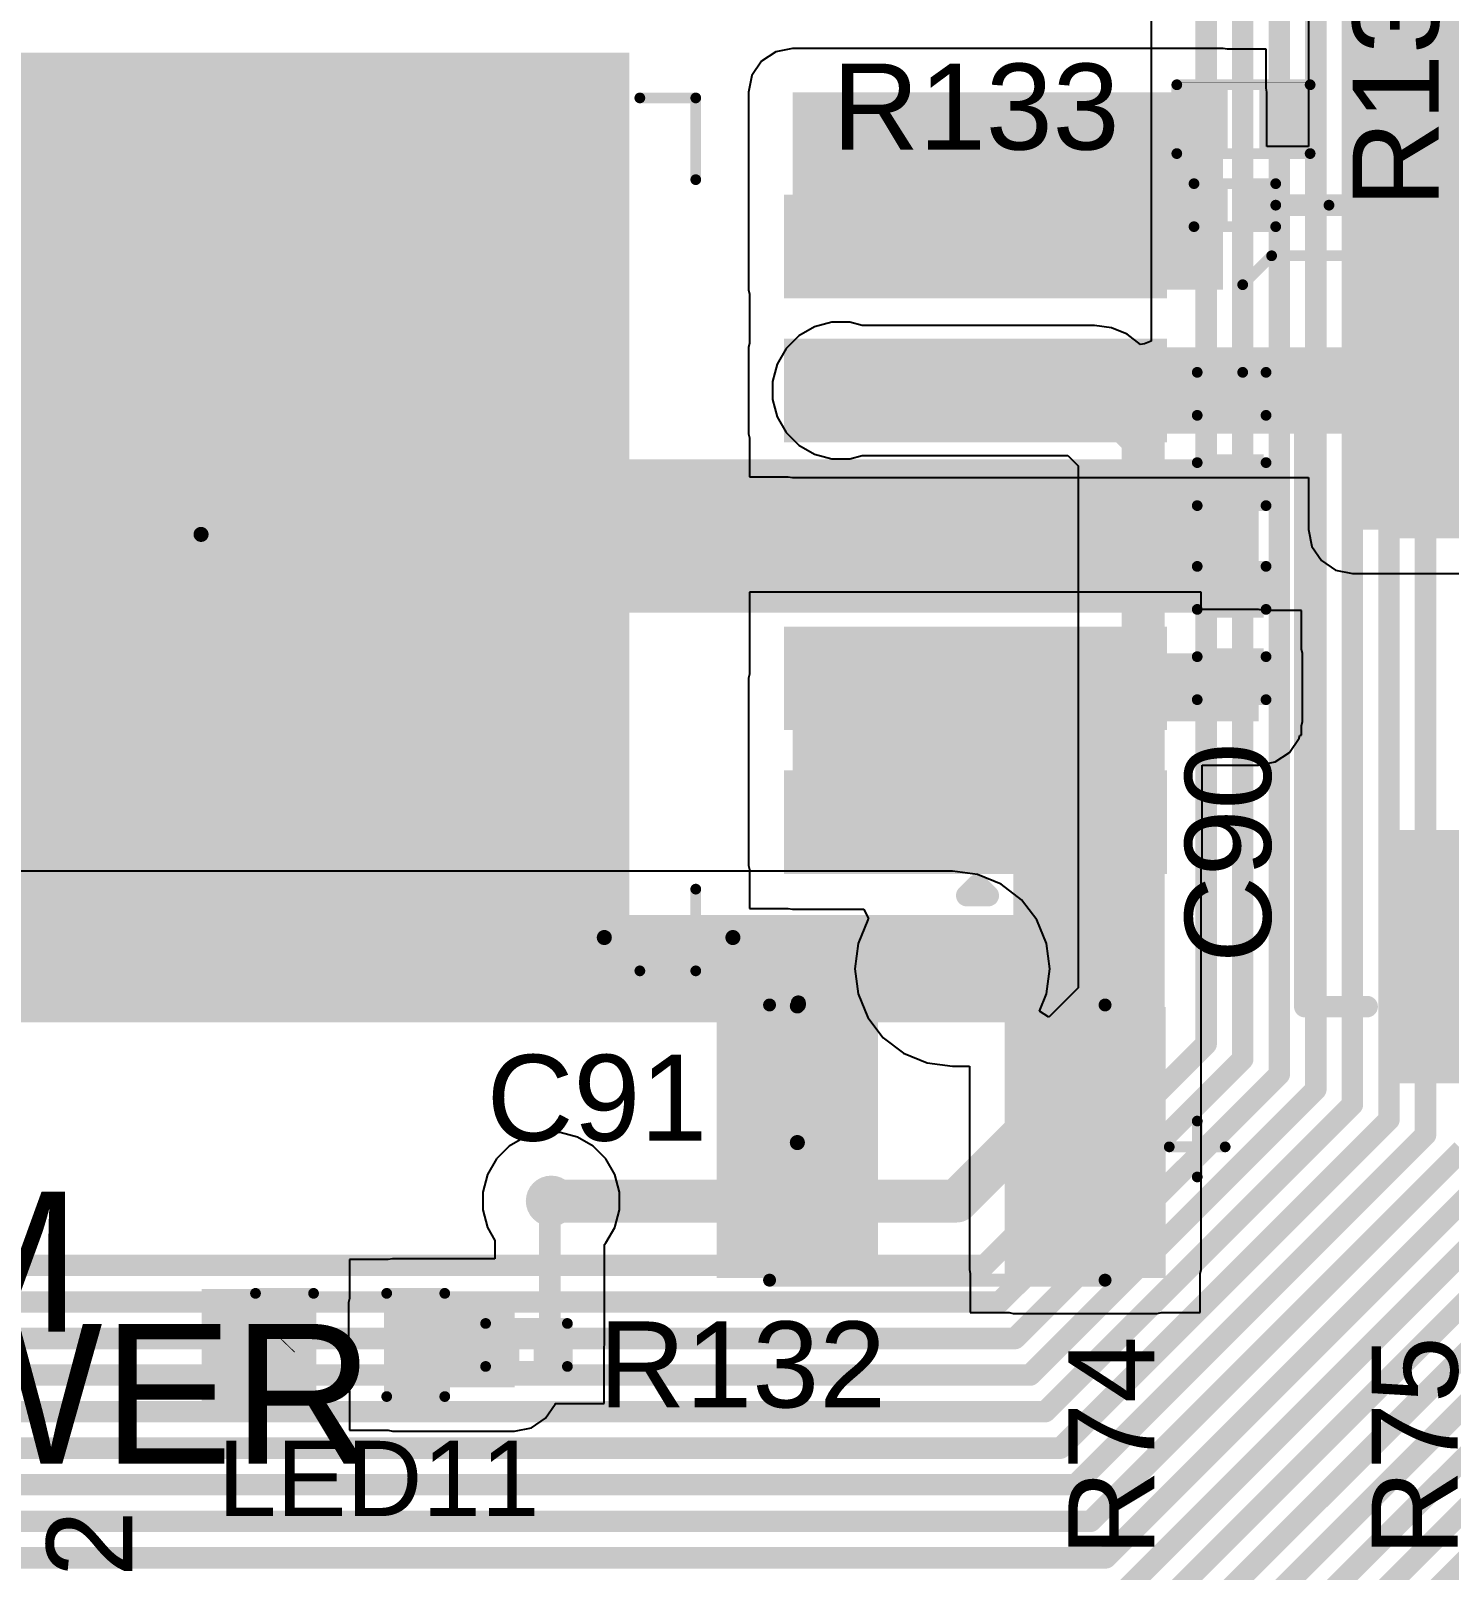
# Model space of a CAD drawing. Header units: millimetres. Extents: x 0 to 214, y 0 to 214.
# Drawn here: x 3.416 to 4.076, y 0.335 to 1.051 of the extents above; entities that cross this region are included whole.
import ezdxf

# ---------------------------------------------------------------- set-up
doc = ezdxf.new("R2010")
doc.units = ezdxf.units.MM
doc.header["$MEASUREMENT"] = 0
for name, color, linetype in [('BottomLayer', 5, 'Continuous'), ('BottomSolder', 6, 'Continuous'), ('TopLayer', 1, 'Continuous'), ('TopOverlay', 2, 'Continuous'), ('TopPaste', 8, 'Continuous'), ('TopSolder', 216, 'Continuous'), ('ViaHoleLayer', 16, 'Continuous')]:
    doc.layers.add(name, color=color, linetype=linetype)
doc.styles.add('Arial', font='', dxfattribs={"height": 0.2})
doc.styles.get('Arial').set_extended_font_data('Arial')

# ---------------------------------------------------------------- blocks, each defined once
blk = doc.blocks.new('TO_263_5__D2PAK__127')
at = {"layer": 'TopLayer'}
for points in [[(-0.22008, 0.3751), (0.22008, 0.3751), (0.22008, -0.01506), (-0.22008, -0.01506)], [(-0.15394, -0.09498), (-0.11378, -0.09498), (-0.11378, -0.26506), (-0.15394, -0.26506)], [(-0.08701, -0.09498), (-0.04685, -0.09498), (-0.04685, -0.26506), (-0.08701, -0.26506)], [(-0.02008, -0.09498), (0.02008, -0.09498), (0.02008, -0.26506), (-0.02008, -0.26506)], [(0.04685, -0.09498), (0.08701, -0.09498), (0.08701, -0.26506), (0.04685, -0.26506)], [(0.11378, -0.09498), (0.15394, -0.09498), (0.15394, -0.26506), (0.11378, -0.26506)]]:
    blk.add_hatch(color=1, dxfattribs=at).paths.add_polyline_path(points)
at = {"layer": 'TopPaste'}
for points in [[(-0.22008, 0.3751), (0.22008, 0.3751), (0.22008, -0.01506), (-0.22008, -0.01506)], [(-0.15394, -0.09498), (-0.11378, -0.09498), (-0.11378, -0.26506), (-0.15394, -0.26506)], [(-0.08701, -0.09498), (-0.04685, -0.09498), (-0.04685, -0.26506), (-0.08701, -0.26506)], [(-0.02008, -0.09498), (0.02008, -0.09498), (0.02008, -0.26506), (-0.02008, -0.26506)], [(0.04685, -0.09498), (0.08701, -0.09498), (0.08701, -0.26506), (0.04685, -0.26506)], [(0.11378, -0.09498), (0.15394, -0.09498), (0.15394, -0.26506), (0.11378, -0.26506)]]:
    blk.add_hatch(color=8, dxfattribs=at).paths.add_polyline_path(points)
at = {"layer": 'TopSolder'}
for points in [[(-0.22408, 0.3791), (0.22408, 0.3791), (0.22408, -0.01906), (-0.22408, -0.01906)], [(-0.15794, -0.09098), (-0.10978, -0.09098), (-0.10978, -0.26906), (-0.15794, -0.26906)], [(-0.09101, -0.09098), (-0.04285, -0.09098), (-0.04285, -0.26906), (-0.09101, -0.26906)], [(-0.02408, -0.09098), (0.02408, -0.09098), (0.02408, -0.26906), (-0.02408, -0.26906)], [(0.04285, -0.09098), (0.09101, -0.09098), (0.09101, -0.26906), (0.04285, -0.26906)], [(0.10978, -0.09098), (0.15794, -0.09098), (0.15794, -0.26906), (0.10978, -0.26906)]]:
    blk.add_hatch(color=216, dxfattribs=at).paths.add_polyline_path(points)
at = {"layer": 'TopOverlay'}
for points, const_width in [([(-0.203, -0.024), (-0.203, -0.05)], 0.005), ([(0.203, -0.024), (0.203, -0.05)], 0.005), ([(-0.203, -0.05), (-0.165, -0.05)], 0.005), ([(0.165, -0.05), (0.203, -0.05)], 0.005), ([(-0.168, -0.176), (-0.163, -0.181)], 0.01), ([(-0.168, -0.176), (-0.168, -0.186)], 0.01), ([(-0.163, -0.181), (-0.168, -0.186)], 0.01)]:
    blk.add_lwpolyline(points, dxfattribs=dict(at, const_width=const_width))
for points, const_width in [([(-0.20425, -0.024, 1), (-0.20175, -0.024, 1)], 0.0025), ([(0.20175, -0.024, 1), (0.20425, -0.024, 1)], 0.0025), ([(-0.20425, -0.05, 1), (-0.20175, -0.05, 1)], 0.0025), ([(-0.20425, -0.05, 1), (-0.20175, -0.05, 1)], 0.0025), ([(-0.16625, -0.05, 1), (-0.16375, -0.05, 1)], 0.0025), ([(0.16375, -0.05, 1), (0.16625, -0.05, 1)], 0.0025), ([(0.20175, -0.05, 1), (0.20425, -0.05, 1)], 0.0025), ([(0.20175, -0.05, 1), (0.20425, -0.05, 1)], 0.0025), ([(-0.1705, -0.176, 1), (-0.1655, -0.176, 1)], 0.005), ([(-0.1705, -0.176, 1), (-0.1655, -0.176, 1)], 0.005), ([(-0.1655, -0.181, 1), (-0.1605, -0.181, 1)], 0.005), ([(-0.1655, -0.181, 1), (-0.1605, -0.181, 1)], 0.005), ([(-0.1705, -0.186, 1), (-0.1655, -0.186, 1)], 0.005), ([(-0.1705, -0.186, 1), (-0.1655, -0.186, 1)], 0.005)]:
    blk.add_lwpolyline(points, format="xyb", close=True, dxfattribs=dict(at, const_width=const_width))
blk = doc.blocks.new('R___0402_142')
at = {"layer": 'TopLayer'}
for points in [[(-0.0275, -0.0125), (-0.0275, 0.0125), (-0.0095, 0.0125), (-0.0095, -0.0125)], [(0.0095, -0.0125), (0.0095, 0.0125), (0.0275, 0.0125), (0.0275, -0.0125)]]:
    blk.add_hatch(color=1, dxfattribs=at).paths.add_polyline_path(points)
at = {"layer": 'TopPaste'}
for points in [[(-0.0275, -0.0125), (-0.0275, 0.0125), (-0.0095, 0.0125), (-0.0095, -0.0125)], [(0.0095, -0.0125), (0.0095, 0.0125), (0.0275, 0.0125), (0.0275, -0.0125)]]:
    blk.add_hatch(color=8, dxfattribs=at).paths.add_polyline_path(points)
at = {"layer": 'TopSolder'}
for points in [[(-0.02967, -0.01467), (-0.02967, 0.01467), (-0.00733, 0.01467), (-0.00733, -0.01467)], [(0.00733, -0.01467), (0.00733, 0.01467), (0.02967, 0.01467), (0.02967, -0.01467)]]:
    blk.add_hatch(color=216, dxfattribs=at).paths.add_polyline_path(points)
at = {"layer": 'TopOverlay'}
for points, const_width in [([(-0.031, 0.016), (-0.031, -0.016)], 0.005), ([(0.031, 0.016), (-0.031, 0.016)], 0.005), ([(0.031, 0.016), (0.031, -0.016)], 0.005), ([(0.031, -0.016), (-0.031, -0.016)], 0.005), ([(0.032, -0.017), (-0.032, -0.017)], 0.000127)]:
    blk.add_lwpolyline(points, dxfattribs=dict(at, const_width=const_width))
for points, const_width in [([(-0.03225, 0.016, 1), (-0.02975, 0.016, 1)], 0.0025), ([(-0.03225, 0.016, 1), (-0.02975, 0.016, 1)], 0.0025), ([(0.02975, 0.016, 1), (0.03225, 0.016, 1)], 0.0025), ([(0.02975, 0.016, 1), (0.03225, 0.016, 1)], 0.0025), ([(-0.03225, -0.016, 1), (-0.02975, -0.016, 1)], 0.0025), ([(-0.03225, -0.016, 1), (-0.02975, -0.016, 1)], 0.0025), ([(0.02975, -0.016, 1), (0.03225, -0.016, 1)], 0.0025), ([(0.02975, -0.016, 1), (0.03225, -0.016, 1)], 0.0025), ([(-0.03203, -0.017, 1), (-0.03197, -0.017, 1)], 0.0000635), ([(0.03197, -0.017, 1), (0.03203, -0.017, 1)], 0.0000635)]:
    blk.add_lwpolyline(points, format="xyb", close=True, dxfattribs=dict(at, const_width=const_width))
blk = doc.blocks.new('R___0201_143')
at = {"layer": 'TopLayer'}
for points in [[(-0.01614, 0.00728), (-0.00551, 0.00728), (-0.00551, -0.00728), (-0.01614, -0.00728)], [(0.00551, 0.00728), (0.01614, 0.00728), (0.01614, -0.00728), (0.00551, -0.00728)]]:
    blk.add_hatch(color=1, dxfattribs=at).paths.add_polyline_path(points)
at = {"layer": 'TopPaste'}
for points in [[(-0.01614, 0.00728), (-0.00551, 0.00728), (-0.00551, -0.00728), (-0.01614, -0.00728)], [(0.00551, 0.00728), (0.01614, 0.00728), (0.01614, -0.00728), (0.00551, -0.00728)]]:
    blk.add_hatch(color=8, dxfattribs=at).paths.add_polyline_path(points)
at = {"layer": 'TopSolder'}
for points in [[(-0.01831, 0.00945), (-0.00335, 0.00945), (-0.00335, -0.00945), (-0.01831, -0.00945)], [(0.00335, 0.00945), (0.01831, 0.00945), (0.01831, -0.00945), (0.00335, -0.00945)]]:
    blk.add_hatch(color=216, dxfattribs=at).paths.add_polyline_path(points)
at = {"layer": 'TopOverlay', "const_width": 0.005}
for points in [[(-0.019, 0.01), (0.019, 0.01)], [(-0.019, -0.01), (-0.019, 0.01)], [(0.019, -0.01), (0.019, 0.01)], [(-0.019, -0.01), (0.019, -0.01)]]:
    blk.add_lwpolyline(points, dxfattribs=at)
at = {"layer": 'TopOverlay', "const_width": 0.0025}
for points in [[(-0.02025, 0.01, 1), (-0.01775, 0.01, 1)], [(-0.02025, 0.01, 1), (-0.01775, 0.01, 1)], [(0.01775, 0.01, 1), (0.02025, 0.01, 1)], [(0.01775, 0.01, 1), (0.02025, 0.01, 1)], [(-0.02025, -0.01, 1), (-0.01775, -0.01, 1)], [(-0.02025, -0.01, 1), (-0.01775, -0.01, 1)], [(0.01775, -0.01, 1), (0.02025, -0.01, 1)], [(0.01775, -0.01, 1), (0.02025, -0.01, 1)]]:
    blk.add_lwpolyline(points, format="xyb", close=True, dxfattribs=at)
blk = doc.blocks.new('R___0201_145')
at = {"layer": 'TopLayer'}
for points in [[(-0.01614, 0.00728), (-0.00551, 0.00728), (-0.00551, -0.00728), (-0.01614, -0.00728)], [(0.00551, 0.00728), (0.01614, 0.00728), (0.01614, -0.00728), (0.00551, -0.00728)]]:
    blk.add_hatch(color=1, dxfattribs=at).paths.add_polyline_path(points)
at = {"layer": 'TopPaste'}
for points in [[(-0.01614, 0.00728), (-0.00551, 0.00728), (-0.00551, -0.00728), (-0.01614, -0.00728)], [(0.00551, 0.00728), (0.01614, 0.00728), (0.01614, -0.00728), (0.00551, -0.00728)]]:
    blk.add_hatch(color=8, dxfattribs=at).paths.add_polyline_path(points)
at = {"layer": 'TopSolder'}
for points in [[(-0.01831, 0.00945), (-0.00335, 0.00945), (-0.00335, -0.00945), (-0.01831, -0.00945)], [(0.00335, 0.00945), (0.01831, 0.00945), (0.01831, -0.00945), (0.00335, -0.00945)]]:
    blk.add_hatch(color=216, dxfattribs=at).paths.add_polyline_path(points)
at = {"layer": 'TopOverlay', "const_width": 0.005}
for points in [[(-0.019, 0.01), (0.019, 0.01)], [(-0.019, -0.01), (-0.019, 0.01)], [(0.019, -0.01), (0.019, 0.01)], [(-0.019, -0.01), (0.019, -0.01)]]:
    blk.add_lwpolyline(points, dxfattribs=at)
at = {"layer": 'TopOverlay', "const_width": 0.0025}
for points in [[(-0.02025, 0.01, 1), (-0.01775, 0.01, 1)], [(-0.02025, 0.01, 1), (-0.01775, 0.01, 1)], [(0.01775, 0.01, 1), (0.02025, 0.01, 1)], [(0.01775, 0.01, 1), (0.02025, 0.01, 1)], [(-0.02025, -0.01, 1), (-0.01775, -0.01, 1)], [(-0.02025, -0.01, 1), (-0.01775, -0.01, 1)], [(0.01775, -0.01, 1), (0.02025, -0.01, 1)], [(0.01775, -0.01, 1), (0.02025, -0.01, 1)]]:
    blk.add_lwpolyline(points, format="xyb", close=True, dxfattribs=at)
blk = doc.blocks.new('LED_0603_157')
at = {"layer": 'TopLayer'}
for points in [[(-0.03937, 0.01969), (-0.01969, 0.01969), (-0.01969, -0.01969), (-0.03937, -0.01969)], [(0.01969, 0.01969), (0.03937, 0.01969), (0.03937, -0.01969), (0.01969, -0.01969)]]:
    blk.add_hatch(color=1, dxfattribs=at).paths.add_polyline_path(points)
at = {"layer": 'TopOverlay'}
blk.add_hatch(color=2, dxfattribs=at).paths.add_polyline_path([(0.044, -0.026), (0.069, -0.026), (0.069, 0.026), (0.044, 0.026)])
at = {"layer": 'TopPaste'}
for points in [[(-0.03937, 0.01969), (-0.01969, 0.01969), (-0.01969, -0.01969), (-0.03937, -0.01969)], [(0.01969, 0.01969), (0.03937, 0.01969), (0.03937, -0.01969), (0.01969, -0.01969)]]:
    blk.add_hatch(color=8, dxfattribs=at).paths.add_polyline_path(points)
at = {"layer": 'TopSolder'}
for points in [[(-0.04337, 0.02369), (-0.01569, 0.02369), (-0.01569, -0.02369), (-0.04337, -0.02369)], [(0.01569, 0.02369), (0.04337, 0.02369), (0.04337, -0.02369), (0.01569, -0.02369)]]:
    blk.add_hatch(color=216, dxfattribs=at).paths.add_polyline_path(points)
at = {"layer": 'TopOverlay', "const_width": 0.005}
for points in [[(-0.044, 0.024), (-0.044, -0.024)], [(-0.017, 0.024), (-0.044, 0.024)], [(0.044, 0.024), (0.017, 0.024)], [(0.044, 0.024), (0.044, -0.024)], [(-0.017, -0.024), (-0.044, -0.024)], [(0.044, -0.024), (0.017, -0.024)]]:
    blk.add_lwpolyline(points, dxfattribs=at)
at = {"layer": 'TopOverlay', "const_width": 0.0025}
for points in [[(-0.04525, 0.024, 1), (-0.04275, 0.024, 1)], [(-0.04525, 0.024, 1), (-0.04275, 0.024, 1)], [(-0.01825, 0.024, 1), (-0.01575, 0.024, 1)], [(0.01575, 0.024, 1), (0.01825, 0.024, 1)], [(0.04275, 0.024, 1), (0.04525, 0.024, 1)], [(0.04275, 0.024, 1), (0.04525, 0.024, 1)], [(-0.04525, -0.024, 1), (-0.04275, -0.024, 1)], [(-0.04525, -0.024, 1), (-0.04275, -0.024, 1)], [(-0.01825, -0.024, 1), (-0.01575, -0.024, 1)], [(0.01575, -0.024, 1), (0.01825, -0.024, 1)], [(0.04275, -0.024, 1), (0.04525, -0.024, 1)], [(0.04275, -0.024, 1), (0.04525, -0.024, 1)]]:
    blk.add_lwpolyline(points, format="xyb", close=True, dxfattribs=at)
blk = doc.blocks.new('C____B_182')
at = {"layer": 'TopLayer'}
for points in [[(-0.10039, -0.05906), (-0.10039, 0.05906), (-0.03346, 0.05906), (-0.03346, -0.05906)], [(0.03346, -0.05906), (0.03346, 0.05906), (0.10039, 0.05906), (0.10039, -0.05906)]]:
    blk.add_hatch(color=1, dxfattribs=at).paths.add_polyline_path(points)
at = {"layer": 'TopPaste'}
for points in [[(-0.10039, -0.05906), (-0.10039, 0.05906), (-0.03346, 0.05906), (-0.03346, -0.05906)], [(0.03346, -0.05906), (0.03346, 0.05906), (0.10039, 0.05906), (0.10039, -0.05906)]]:
    blk.add_hatch(color=8, dxfattribs=at).paths.add_polyline_path(points)
at = {"layer": 'TopSolder'}
for points in [[(-0.10439, -0.06306), (-0.10439, 0.06306), (-0.02946, 0.06306), (-0.02946, -0.06306)], [(0.02946, -0.06306), (0.02946, 0.06306), (0.10439, 0.06306), (0.10439, -0.06306)]]:
    blk.add_hatch(color=216, dxfattribs=at).paths.add_polyline_path(points)
at = {"layer": 'TopOverlay'}
for points, const_width in [([(0.07985, 0.064), (-0.07615, 0.064)], 0.006), ([(-0.119, 0.016), (-0.119, -0.01)], 0.005), ([(-0.106, 0.002), (-0.132, 0.002)], 0.005), ([(0.07985, -0.064), (-0.07615, -0.064)], 0.006)]:
    blk.add_lwpolyline(points, dxfattribs=dict(at, const_width=const_width))
for points, const_width in [([(-0.07765, 0.064, 1), (-0.07465, 0.064, 1)], 0.003), ([(0.07835, 0.064, 1), (0.08135, 0.064, 1)], 0.003), ([(-0.12025, 0.016, 1), (-0.11775, 0.016, 1)], 0.0025), ([(-0.13325, 0.002, 1), (-0.13075, 0.002, 1)], 0.0025), ([(-0.10725, 0.002, 1), (-0.10475, 0.002, 1)], 0.0025), ([(-0.12025, -0.01, 1), (-0.11775, -0.01, 1)], 0.0025), ([(-0.07765, -0.064, 1), (-0.07465, -0.064, 1)], 0.003), ([(0.07835, -0.064, 1), (0.08135, -0.064, 1)], 0.003)]:
    blk.add_lwpolyline(points, format="xyb", close=True, dxfattribs=dict(at, const_width=const_width))
blk = doc.blocks.new('C___0402_183')
at = {"layer": 'TopLayer'}
for points in [[(-0.0275, -0.0125), (-0.0275, 0.0125), (-0.0095, 0.0125), (-0.0095, -0.0125)], [(0.0095, -0.0125), (0.0095, 0.0125), (0.0275, 0.0125), (0.0275, -0.0125)]]:
    blk.add_hatch(color=1, dxfattribs=at).paths.add_polyline_path(points)
at = {"layer": 'TopPaste'}
for points in [[(-0.0275, -0.0125), (-0.0275, 0.0125), (-0.0095, 0.0125), (-0.0095, -0.0125)], [(0.0095, -0.0125), (0.0095, 0.0125), (0.0275, 0.0125), (0.0275, -0.0125)]]:
    blk.add_hatch(color=8, dxfattribs=at).paths.add_polyline_path(points)
at = {"layer": 'TopSolder'}
for points in [[(-0.02986, -0.01486), (-0.02986, 0.01486), (-0.00714, 0.01486), (-0.00714, -0.01486)], [(0.00714, -0.01486), (0.00714, 0.01486), (0.02986, 0.01486), (0.02986, -0.01486)]]:
    blk.add_hatch(color=216, dxfattribs=at).paths.add_polyline_path(points)
at = {"layer": 'TopOverlay', "const_width": 0.005}
for points in [[(-0.031, -0.016), (-0.031, 0.016)], [(-0.011, 0.016), (-0.031, 0.016)], [(0.031, 0.016), (0.011, 0.016)], [(0.031, -0.016), (0.031, 0.016)], [(-0.011, -0.016), (-0.031, -0.016)], [(0.031, -0.016), (0.011, -0.016)]]:
    blk.add_lwpolyline(points, dxfattribs=at)
at = {"layer": 'TopOverlay', "const_width": 0.0025}
for points in [[(-0.03225, 0.016, 1), (-0.02975, 0.016, 1)], [(-0.03225, 0.016, 1), (-0.02975, 0.016, 1)], [(-0.01225, 0.016, 1), (-0.00975, 0.016, 1)], [(0.00975, 0.016, 1), (0.01225, 0.016, 1)], [(0.02975, 0.016, 1), (0.03225, 0.016, 1)], [(0.02975, 0.016, 1), (0.03225, 0.016, 1)], [(-0.03225, -0.016, 1), (-0.02975, -0.016, 1)], [(-0.03225, -0.016, 1), (-0.02975, -0.016, 1)], [(-0.01225, -0.016, 1), (-0.00975, -0.016, 1)], [(0.00975, -0.016, 1), (0.01225, -0.016, 1)], [(0.02975, -0.016, 1), (0.03225, -0.016, 1)], [(0.02975, -0.016, 1), (0.03225, -0.016, 1)]]:
    blk.add_lwpolyline(points, format="xyb", close=True, dxfattribs=at)
blk = doc.blocks.new('C____E_184')
at = {"layer": 'TopLayer'}
for points in [[(-0.05492, 0.05059), (0.05492, 0.05059), (0.05492, -0.05059), (-0.05492, -0.05059)], [(0.19862, 0.05059), (0.30846, 0.05059), (0.30846, -0.05059), (0.19862, -0.05059)]]:
    blk.add_hatch(color=1, dxfattribs=at).paths.add_polyline_path(points)
at = {"layer": 'TopPaste'}
for points in [[(-0.05492, 0.05059), (0.05492, 0.05059), (0.05492, -0.05059), (-0.05492, -0.05059)], [(0.19862, 0.05059), (0.30846, 0.05059), (0.30846, -0.05059), (0.19862, -0.05059)]]:
    blk.add_hatch(color=8, dxfattribs=at).paths.add_polyline_path(points)
at = {"layer": 'TopSolder'}
for points in [[(-0.05892, 0.05459), (0.05892, 0.05459), (0.05892, -0.05459), (-0.05892, -0.05459)], [(0.19462, 0.05459), (0.31246, 0.05459), (0.31246, -0.05459), (0.19462, -0.05459)]]:
    blk.add_hatch(color=216, dxfattribs=at).paths.add_polyline_path(points)
at = {"layer": 'TopOverlay', "const_width": 0.01}
for points in [[(-0.04523, 0.061), (-0.04523, 0.09)], [(-0.01523, 0.062), (-0.01523, 0.091)], [(0.27677, 0.091), (-0.01523, 0.091)], [(0.27677, 0.062), (0.27677, 0.091)], [(-0.02823, 0.075), (-0.06123, 0.075)], [(-0.01523, -0.091), (-0.01523, -0.062)], [(0.27677, -0.091), (0.27677, -0.062)], [(0.27677, -0.091), (-0.01523, -0.091)]]:
    blk.add_lwpolyline(points, dxfattribs=at)
at = {"layer": 'TopOverlay', "const_width": 0.005}
for points in [[(-0.04773, 0.09, 1), (-0.04273, 0.09, 1)], [(-0.01773, 0.091, 1), (-0.01273, 0.091, 1)], [(-0.01773, 0.091, 1), (-0.01273, 0.091, 1)], [(0.27427, 0.091, 1), (0.27927, 0.091, 1)], [(0.27427, 0.091, 1), (0.27927, 0.091, 1)], [(-0.06373, 0.075, 1), (-0.05873, 0.075, 1)], [(-0.03073, 0.075, 1), (-0.02573, 0.075, 1)], [(-0.04773, 0.061, 1), (-0.04273, 0.061, 1)], [(-0.01773, 0.062, 1), (-0.01273, 0.062, 1)], [(0.27427, 0.062, 1), (0.27927, 0.062, 1)], [(-0.01773, -0.062, 1), (-0.01273, -0.062, 1)], [(0.27427, -0.062, 1), (0.27927, -0.062, 1)], [(-0.01773, -0.091, 1), (-0.01273, -0.091, 1)], [(-0.01773, -0.091, 1), (-0.01273, -0.091, 1)], [(0.27427, -0.091, 1), (0.27927, -0.091, 1)], [(0.27427, -0.091, 1), (0.27927, -0.091, 1)]]:
    blk.add_lwpolyline(points, format="xyb", close=True, dxfattribs=at)
blk = doc.blocks.new('C___0402_185')
at = {"layer": 'TopLayer'}
for points in [[(-0.0275, -0.0125), (-0.0275, 0.0125), (-0.0095, 0.0125), (-0.0095, -0.0125)], [(0.0095, -0.0125), (0.0095, 0.0125), (0.0275, 0.0125), (0.0275, -0.0125)]]:
    blk.add_hatch(color=1, dxfattribs=at).paths.add_polyline_path(points)
at = {"layer": 'TopPaste'}
for points in [[(-0.0275, -0.0125), (-0.0275, 0.0125), (-0.0095, 0.0125), (-0.0095, -0.0125)], [(0.0095, -0.0125), (0.0095, 0.0125), (0.0275, 0.0125), (0.0275, -0.0125)]]:
    blk.add_hatch(color=8, dxfattribs=at).paths.add_polyline_path(points)
at = {"layer": 'TopSolder'}
for points in [[(-0.02986, -0.01486), (-0.02986, 0.01486), (-0.00714, 0.01486), (-0.00714, -0.01486)], [(0.00714, -0.01486), (0.00714, 0.01486), (0.02986, 0.01486), (0.02986, -0.01486)]]:
    blk.add_hatch(color=216, dxfattribs=at).paths.add_polyline_path(points)
at = {"layer": 'TopOverlay', "const_width": 0.005}
for points in [[(-0.031, 0.016), (-0.011, 0.016)], [(-0.031, 0.016), (-0.031, -0.016)], [(0.011, 0.016), (0.031, 0.016)], [(0.031, 0.016), (0.031, -0.016)], [(-0.031, -0.016), (-0.011, -0.016)], [(0.011, -0.016), (0.031, -0.016)]]:
    blk.add_lwpolyline(points, dxfattribs=at)
at = {"layer": 'TopOverlay', "const_width": 0.0025}
for points in [[(-0.03225, 0.016, 1), (-0.02975, 0.016, 1)], [(-0.03225, 0.016, 1), (-0.02975, 0.016, 1)], [(-0.01225, 0.016, 1), (-0.00975, 0.016, 1)], [(0.00975, 0.016, 1), (0.01225, 0.016, 1)], [(0.02975, 0.016, 1), (0.03225, 0.016, 1)], [(0.02975, 0.016, 1), (0.03225, 0.016, 1)], [(-0.03225, -0.016, 1), (-0.02975, -0.016, 1)], [(-0.03225, -0.016, 1), (-0.02975, -0.016, 1)], [(-0.01225, -0.016, 1), (-0.00975, -0.016, 1)], [(0.00975, -0.016, 1), (0.01225, -0.016, 1)], [(0.02975, -0.016, 1), (0.03225, -0.016, 1)], [(0.02975, -0.016, 1), (0.03225, -0.016, 1)]]:
    blk.add_lwpolyline(points, format="xyb", close=True, dxfattribs=at)

msp = doc.modelspace()

# ---------------------------------------------------------------- hatches: boundary and pattern name
at = {"layer": 'BottomLayer'}
h = msp.add_hatch(color=5, dxfattribs=at)
edge = h.paths.add_edge_path()
edge.add_arc((3.793, 0.88396), 0.01181, 0, 360)
h = msp.add_hatch(color=5, dxfattribs=at)
edge = h.paths.add_edge_path()
edge.add_arc((3.84487, 0.61503), 0.01181, 0, 360)
h = msp.add_hatch(color=5, dxfattribs=at)
edge = h.paths.add_edge_path()
edge.add_arc((3.65836, 0.50698), 0.01181, 0, 360)
at = {"layer": 'BottomSolder'}
h = msp.add_hatch(color=6, dxfattribs=at)
edge = h.paths.add_edge_path()
edge.add_arc((3.793, 0.88396), 0.00591, 0, 360)
h = msp.add_hatch(color=6, dxfattribs=at)
edge = h.paths.add_edge_path()
edge.add_arc((3.84487, 0.61503), 0.00591, 0, 360)
h = msp.add_hatch(color=6, dxfattribs=at)
edge = h.paths.add_edge_path()
edge.add_arc((3.65836, 0.50698), 0.00591, 0, 360)
at = {"layer": 'TopLayer'}
for points in [[(4.03087, 0.81924), (4.25314, 0.81924), (4.25314, 1.21568), (4.03087, 1.21568)], [(3.97072, 0.93081), (3.97072, 1.02266), (3.77055, 1.02266), (3.77055, 0.93081)], [(3.77055, 0.86388), (4.15032, 0.86388), (4.15032, 0.90403), (3.77055, 0.90403)], [(3.98723, 0.78066), (3.98723, 0.85191), (3.66087, 0.85191), (3.66087, 0.78066)], [(3.96223, 0.78066), (3.98723, 0.78066), (3.98723, 0.81703), (3.96223, 0.81703)], [(3.92485, 0.73002), (3.98723, 0.73002), (3.98723, 0.76166), (3.92485, 0.76166)], [(3.77055, 0.66309), (3.94063, 0.66309), (3.94063, 0.7501), (3.77055, 0.7501)], [(3.8732, 0.4751), (3.94012, 0.4751), (3.94012, 0.67554), (3.8732, 0.67554)], [(3.67831, 0.59695), (3.80627, 0.59695), (3.80627, 0.63303), (3.67831, 0.63303)], [(3.73934, 0.4751), (3.80627, 0.4751), (3.80627, 0.63303), (3.73934, 0.63303)], [(3.58455, 0.42035), (3.64136, 0.42035), (3.64136, 0.45972), (3.58455, 0.45972)]]:
    msp.add_hatch(color=1, dxfattribs=at).paths.add_polyline_path(points)
h = msp.add_hatch(color=1, dxfattribs=at)
edge = h.paths.add_edge_path()
edge.add_arc((3.793, 0.88396), 0.01181, 0, 360)
h = msp.add_hatch(color=1, dxfattribs=at)
edge = h.paths.add_edge_path()
edge.add_arc((3.84487, 0.61503), 0.01181, 0, 360)
h = msp.add_hatch(color=1, dxfattribs=at)
edge = h.paths.add_edge_path()
edge.add_arc((3.65836, 0.50698), 0.01181, 0, 360)
at = {"layer": 'TopSolder'}
h = msp.add_hatch(color=216, dxfattribs=at)
edge = h.paths.add_edge_path()
edge.add_arc((3.793, 0.88396), 0.00591, 0, 360)
h = msp.add_hatch(color=216, dxfattribs=at)
edge = h.paths.add_edge_path()
edge.add_arc((3.84487, 0.61503), 0.00591, 0, 360)
h = msp.add_hatch(color=216, dxfattribs=at)
edge = h.paths.add_edge_path()
edge.add_arc((3.65836, 0.50698), 0.00591, 0, 360)
at = {"layer": 'ViaHoleLayer'}
h = msp.add_hatch(color=16, dxfattribs=at)
edge = h.paths.add_edge_path()
edge.add_arc((3.793, 0.88396), 0.00591, 0, 360)
h = msp.add_hatch(color=16, dxfattribs=at)
edge = h.paths.add_edge_path()
edge.add_arc((3.84487, 0.61503), 0.00591, 0, 360)
h = msp.add_hatch(color=16, dxfattribs=at)
edge = h.paths.add_edge_path()
edge.add_arc((3.65836, 0.50698), 0.00591, 0, 360)

# ---------------------------------------------------------------- linework, layer by layer
at = {"layer": 'BottomLayer'}
for p, q in [((3.93738, 2.07993), (3.93738, 0.90695)), ((3.77347, 0.90941), (3.76754, 0.90349)), ((3.78072, 0.9136), (3.77347, 0.90941)), ((3.78881, 0.91577), (3.78072, 0.9136)), ((3.79719, 0.91577), (3.78881, 0.91577)), ((3.80298, 0.91421), (3.79719, 0.91577)), ((3.91104, 0.91421), (3.80298, 0.91421)), ((3.91887, 0.91318), (3.91104, 0.91421)), ((3.92617, 0.91016), (3.91887, 0.91318)), ((3.93238, 0.9054), (3.92617, 0.91016)), ((3.76754, 0.90349), (3.76336, 0.89623)), ((3.93421, 0.90563), (3.93238, 0.9054)), ((3.93738, 0.90695), (3.93421, 0.90563)), ((3.76336, 0.89623), (3.76119, 0.88814)), ((3.76119, 0.88814), (3.76119, 0.87977)), ((3.76119, 0.87977), (3.76336, 0.87168)), ((3.76336, 0.87168), (3.76754, 0.86442)), ((3.76754, 0.86442), (3.77347, 0.8585)), ((3.77347, 0.8585), (3.78072, 0.85431)), ((3.78072, 0.85431), (3.78881, 0.85214)), ((3.78881, 0.85214), (3.79719, 0.85214)), ((3.79719, 0.85214), (3.80298, 0.8537)), ((3.80298, 0.8537), (3.89851, 0.8537)), ((3.89851, 0.8537), (3.90333, 0.84887)), ((3.90333, 0.84887), (3.90333, 0.60619)), ((3.84487, 0.66042), (3.20025, 0.66042)), ((3.85662, 0.65888), (3.84487, 0.66042)), ((3.86756, 0.65434), (3.85662, 0.65888)), ((3.87696, 0.64713), (3.86756, 0.65434)), ((3.88417, 0.63773), (3.87696, 0.64713)), ((3.88871, 0.62678), (3.88417, 0.63773)), ((3.89026, 0.61503), (3.88871, 0.62678)), ((3.88871, 0.60329), (3.89026, 0.61503)), ((3.88542, 0.59535), (3.88871, 0.60329)), ((3.90333, 0.60619), (3.88966, 0.59252)), ((3.88966, 0.59252), (3.88542, 0.59535))]:
    msp.add_line(p, q, dxfattribs=at)
for points, const_width in [([(4.06487, 0.53774), (4.06487, 2.13395)], 0.01), ([(4.03087, 0.55183), (4.03087, 2.11987)], 0.01), ([(4.04787, 0.54478), (4.04787, 2.12096)], 0.01), ([(4.01387, 0.55887), (4.01387, 2.11283)], 0.01), ([(3.99687, 2.10458), (3.99687, 0.56591)], 0.01), ([(3.97987, 0.57295), (3.97987, 2.09753)], 0.01), ([(3.96287, 2.09049), (3.96287, 0.57999)], 0.01), ([(3.793, 0.88396), (3.91104, 0.88396)], 0.02), ([(3.91104, 0.88396), (3.93359, 0.86141)], 0.02), ([(3.93359, 0.59366), (3.93359, 0.86141)], 0.02), ([(3.18145, 0.61503), (3.84487, 0.61503)], 0.05), ([(3.84692, 0.50698), (3.93359, 0.59366)], 0.02), ([(3.85991, 0.47703), (3.96287, 0.57999)], 0.01), ([(3.86695, 0.46003), (3.97987, 0.57295)], 0.01), ([(3.87399, 0.44303), (3.99687, 0.56591)], 0.01), ([(3.88103, 0.42603), (4.01387, 0.55887)], 0.01), ([(3.88808, 0.40903), (4.03087, 0.55183)], 0.01), ([(3.89512, 0.39203), (4.04787, 0.54478)], 0.01), ([(3.90216, 0.37503), (4.06487, 0.53774)], 0.01), ([(3.9092, 0.35803), (4.08187, 0.5307)], 0.01), ([(3.91624, 0.34103), (4.09922, 0.52401)], 0.01), ([(3.65836, 0.50698), (3.84692, 0.50698)], 0.02), ([(3.92328, 0.32403), (4.11622, 0.51697)], 0.01), ([(3.93033, 0.30703), (4.13322, 0.50993)], 0.01), ([(3.93737, 0.29003), (4.15022, 0.50289)], 0.01), ([(3.94441, 0.27303), (4.16722, 0.49585)], 0.01), ([(3.95145, 0.25603), (4.18452, 0.48911)], 0.01), ([(3.95849, 0.23903), (4.20187, 0.48241)], 0.01), ([(2.30058, 0.47703), (3.85991, 0.47703)], 0.01), ([(3.96553, 0.22203), (4.21887, 0.47537)], 0.01), ([(2.30762, 0.46003), (3.86695, 0.46003)], 0.01), ([(2.31466, 0.44303), (3.87399, 0.44303)], 0.01), ([(2.3217, 0.42603), (3.88103, 0.42603)], 0.01), ([(2.32874, 0.40903), (3.88808, 0.40903)], 0.01), ([(2.33578, 0.39203), (3.89512, 0.39203)], 0.01), ([(2.34283, 0.37503), (3.90216, 0.37503)], 0.01), ([(2.34987, 0.35803), (3.9092, 0.35803)], 0.01), ([(2.35691, 0.34103), (3.91624, 0.34103)], 0.01)]:
    msp.add_lwpolyline(points, dxfattribs=dict(at, const_width=const_width))
for points, const_width in [([(3.788, 0.88396, 1), (3.798, 0.88396, 1)], 0.01), ([(3.90604, 0.88396, 1), (3.91604, 0.88396, 1)], 0.01), ([(3.90604, 0.88396, 1), (3.91604, 0.88396, 1)], 0.01), ([(3.92859, 0.86141, 1), (3.93859, 0.86141, 1)], 0.01), ([(3.92859, 0.86141, 1), (3.93859, 0.86141, 1)], 0.01), ([(3.83237, 0.61503, 1), (3.85737, 0.61503, 1)], 0.025), ([(3.92859, 0.59366, 1), (3.93859, 0.59366, 1)], 0.01), ([(3.92859, 0.59366, 1), (3.93859, 0.59366, 1)], 0.01), ([(3.96037, 0.57999, 1), (3.96537, 0.57999, 1)], 0.005), ([(3.96037, 0.57999, 1), (3.96537, 0.57999, 1)], 0.005), ([(3.97737, 0.57295, 1), (3.98237, 0.57295, 1)], 0.005), ([(3.97737, 0.57295, 1), (3.98237, 0.57295, 1)], 0.005), ([(3.99437, 0.56591, 1), (3.99937, 0.56591, 1)], 0.005), ([(3.99437, 0.56591, 1), (3.99937, 0.56591, 1)], 0.005), ([(4.01137, 0.55887, 1), (4.01637, 0.55887, 1)], 0.005), ([(4.01137, 0.55887, 1), (4.01637, 0.55887, 1)], 0.005), ([(4.02837, 0.55183, 1), (4.03337, 0.55183, 1)], 0.005), ([(4.02837, 0.55183, 1), (4.03337, 0.55183, 1)], 0.005), ([(4.04537, 0.54478, 1), (4.05037, 0.54478, 1)], 0.005), ([(4.04537, 0.54478, 1), (4.05037, 0.54478, 1)], 0.005), ([(4.06237, 0.53774, 1), (4.06737, 0.53774, 1)], 0.005), ([(4.06237, 0.53774, 1), (4.06737, 0.53774, 1)], 0.005), ([(3.65336, 0.50698, 1), (3.66336, 0.50698, 1)], 0.01), ([(3.84192, 0.50698, 1), (3.85192, 0.50698, 1)], 0.01), ([(3.84192, 0.50698, 1), (3.85192, 0.50698, 1)], 0.01), ([(3.85741, 0.47703, 1), (3.86241, 0.47703, 1)], 0.005), ([(3.85741, 0.47703, 1), (3.86241, 0.47703, 1)], 0.005), ([(3.86445, 0.46003, 1), (3.86945, 0.46003, 1)], 0.005), ([(3.86445, 0.46003, 1), (3.86945, 0.46003, 1)], 0.005), ([(3.87149, 0.44303, 1), (3.87649, 0.44303, 1)], 0.005), ([(3.87149, 0.44303, 1), (3.87649, 0.44303, 1)], 0.005), ([(3.87853, 0.42603, 1), (3.88353, 0.42603, 1)], 0.005), ([(3.87853, 0.42603, 1), (3.88353, 0.42603, 1)], 0.005), ([(3.88558, 0.40903, 1), (3.89058, 0.40903, 1)], 0.005), ([(3.88558, 0.40903, 1), (3.89058, 0.40903, 1)], 0.005), ([(3.89262, 0.39203, 1), (3.89762, 0.39203, 1)], 0.005), ([(3.89262, 0.39203, 1), (3.89762, 0.39203, 1)], 0.005), ([(3.89966, 0.37503, 1), (3.90466, 0.37503, 1)], 0.005), ([(3.89966, 0.37503, 1), (3.90466, 0.37503, 1)], 0.005), ([(3.9067, 0.35803, 1), (3.9117, 0.35803, 1)], 0.005), ([(3.9067, 0.35803, 1), (3.9117, 0.35803, 1)], 0.005), ([(3.91374, 0.34103, 1), (3.91874, 0.34103, 1)], 0.005), ([(3.91374, 0.34103, 1), (3.91874, 0.34103, 1)], 0.005)]:
    msp.add_lwpolyline(points, format="xyb", close=True, dxfattribs=dict(at, const_width=const_width))
at = {"layer": 'TopLayer'}
for p, q in [((4.01048, 1.06958), (4.01048, 0.99744)), ((3.76275, 1.0415), (3.75613, 1.03708)), ((3.77055, 1.04305), (3.76275, 1.0415)), ((3.97072, 1.04305), (3.77055, 1.04305)), ((3.97269, 1.04266), (3.97072, 1.04305)), ((3.99073, 1.04266), (3.97269, 1.04266)), ((3.99073, 1.02457), (3.99073, 1.04266)), ((3.75613, 1.03708), (3.75171, 1.03046)), ((3.75171, 1.03046), (3.75016, 1.02266)), ((3.99111, 1.02266), (3.99073, 1.02457)), ((3.75016, 1.02266), (3.75016, 0.93081)), ((3.99111, 0.99744), (3.99111, 1.02266)), ((4.01048, 0.99744), (3.99111, 0.99744)), ((3.75016, 0.93081), (3.75055, 0.92884)), ((3.75055, 0.92884), (3.75055, 0.906)), ((3.75055, 0.906), (3.75016, 0.90403)), ((3.75016, 0.90403), (3.75016, 0.86388)), ((3.75016, 0.86388), (3.75055, 0.86191)), ((3.75055, 0.86191), (3.75055, 0.84388)), ((3.75055, 0.84388), (3.76858, 0.84388)), ((3.76858, 0.84388), (3.77055, 0.84349)), ((3.77055, 0.84349), (4.01048, 0.84349)), ((4.01048, 0.84349), (4.01048, 0.81924)), ((4.01048, 0.81924), (4.01203, 0.81143)), ((4.01203, 0.81143), (4.01645, 0.80482)), ((4.01645, 0.80482), (4.02306, 0.8004)), ((4.02306, 0.8004), (4.03087, 0.79884)), ((4.03087, 0.79884), (4.19837, 0.79884)), ((3.96063, 0.79018), (3.75055, 0.79018)), ((3.75055, 0.79018), (3.75055, 0.75207)), ((3.96063, 0.78205), (3.96063, 0.79018)), ((3.98723, 0.78205), (3.96063, 0.78205)), ((3.9892, 0.78166), (3.98723, 0.78205)), ((4.00723, 0.78166), (3.9892, 0.78166)), ((4.00723, 0.76363), (4.00723, 0.78166)), ((4.00762, 0.76166), (4.00723, 0.76363)), ((4.00762, 0.73002), (4.00762, 0.76166)), ((3.75055, 0.75207), (3.75016, 0.7501)), ((3.75016, 0.7501), (3.75016, 0.66309)), ((4.00607, 0.72221), (4.00636, 0.72366)), ((4.00636, 0.72366), (4.00723, 0.72366)), ((4.00723, 0.72805), (4.00762, 0.73002)), ((4.00723, 0.72366), (4.00723, 0.72805)), ((4.00165, 0.7156), (4.00607, 0.72221)), ((3.96102, 0.66309), (3.96102, 0.70963)), ((3.96102, 0.70963), (3.98723, 0.70963)), ((3.98723, 0.70963), (3.99503, 0.71118)), ((3.99503, 0.71118), (4.00165, 0.7156)), ((3.75016, 0.66309), (3.75055, 0.66112)), ((3.75055, 0.66112), (3.75055, 0.64309)), ((3.96063, 0.66112), (3.96102, 0.66309)), ((3.96063, 0.64309), (3.96063, 0.66112)), ((3.75055, 0.64309), (3.76858, 0.64309)), ((3.76858, 0.64309), (3.77055, 0.6427)), ((3.77055, 0.6427), (3.80372, 0.6427)), ((3.80556, 0.63773), (3.80103, 0.62678)), ((3.80372, 0.6427), (3.80593, 0.63821)), ((3.80593, 0.63821), (3.80556, 0.63773)), ((3.96052, 0.4751), (3.96052, 0.64309)), ((3.96052, 0.64309), (3.96063, 0.64309)), ((3.80103, 0.62678), (3.79948, 0.61503)), ((3.79948, 0.61503), (3.80103, 0.60329)), ((3.80103, 0.60329), (3.80556, 0.59234)), ((3.80556, 0.59234), (3.81277, 0.58294)), ((3.81277, 0.58294), (3.82217, 0.57573)), ((3.82217, 0.57573), (3.83312, 0.57119)), ((3.83312, 0.57119), (3.84487, 0.56965)), ((3.84487, 0.56965), (3.8528, 0.56965)), ((3.8528, 0.56965), (3.8528, 0.4751)), ((3.65418, 0.53879), (3.64609, 0.53663)), ((3.66255, 0.53879), (3.65418, 0.53879)), ((3.67064, 0.53663), (3.66255, 0.53879)), ((3.63883, 0.53244), (3.63291, 0.52652)), ((3.64609, 0.53663), (3.63883, 0.53244)), ((3.6779, 0.53244), (3.67064, 0.53663)), ((3.68382, 0.52652), (3.6779, 0.53244)), ((3.63291, 0.52652), (3.62872, 0.51926)), ((3.68801, 0.51926), (3.68382, 0.52652)), ((3.62872, 0.51926), (3.62655, 0.51117)), ((3.69018, 0.51117), (3.68801, 0.51926)), ((3.62655, 0.51117), (3.62655, 0.5028)), ((3.69018, 0.5028), (3.69018, 0.51117)), ((3.62655, 0.5028), (3.62872, 0.4947)), ((3.68801, 0.4947), (3.69018, 0.5028)), ((3.62872, 0.4947), (3.6322, 0.48867)), ((3.68382, 0.48745), (3.68801, 0.4947)), ((3.6322, 0.48867), (3.6322, 0.48011)), ((3.68318, 0.48682), (3.68382, 0.48745)), ((3.58455, 0.48011), (3.58258, 0.47972)), ((3.6322, 0.48011), (3.58455, 0.48011)), ((3.68318, 0.44003), (3.68318, 0.48682)), ((3.58258, 0.47972), (3.56455, 0.47972)), ((3.56455, 0.47972), (3.56455, 0.46169)), ((3.8528, 0.4751), (3.8532, 0.47313)), ((3.8532, 0.47313), (3.8532, 0.4551)), ((3.96012, 0.47313), (3.96052, 0.4751)), ((3.96012, 0.4551), (3.96012, 0.47313)), ((3.56455, 0.46169), (3.56416, 0.45972)), ((3.56416, 0.45972), (3.56416, 0.42035)), ((3.8532, 0.4551), (3.87123, 0.4551)), ((3.87123, 0.4551), (3.8732, 0.45471)), ((3.8732, 0.45471), (3.94012, 0.45471)), ((3.94012, 0.45471), (3.94209, 0.4551)), ((3.94209, 0.4551), (3.96012, 0.4551)), ((3.68301, 0.43916), (3.68318, 0.44003)), ((3.68301, 0.41275), (3.68301, 0.43916)), ((3.56416, 0.42035), (3.56455, 0.41838)), ((3.56455, 0.41838), (3.56455, 0.40035)), ((3.65578, 0.40593), (3.6602, 0.41255)), ((3.6602, 0.41255), (3.66024, 0.41275)), ((3.66024, 0.41275), (3.68301, 0.41275)), ((3.64136, 0.39996), (3.64916, 0.40151)), ((3.64916, 0.40151), (3.65578, 0.40593)), ((3.56455, 0.40035), (3.58258, 0.40035)), ((3.58258, 0.40035), (3.58455, 0.39996)), ((3.58455, 0.39996), (3.64136, 0.39996))]:
    msp.add_line(p, q, dxfattribs=at)
for points, const_width in [([(3.98706, 0.97016), (4.0451, 0.97016)], 0.01), ([(4.0451, 0.97016), (4.05414, 0.96112)], 0.01), ([(4.05414, 0.91975), (4.05414, 0.96112)], 0.01), ([(4.05414, 0.91975), (4.06071, 0.91318)], 0.01), ([(4.06071, 0.89903), (4.06071, 0.91318)], 0.01), ([(4.06071, 0.89903), (4.0699, 0.88985)], 0.01), ([(4.0699, 0.88985), (4.08404, 0.88985)], 0.01), ([(3.49555, 0.81703), (3.68305, 0.62953)], 0.007), ([(3.84487, 0.61503), (3.8782, 0.61503)], 0.05), ([(3.68305, 0.62953), (3.74284, 0.62953)], 0.007), ([(3.74284, 0.62953), (3.77326, 0.59911)], 0.007), ([(3.88096, 0.6178), (3.88096, 0.62061)], 0.01), ([(3.8782, 0.61503), (3.88096, 0.6178)], 0.01), ([(3.7728, 0.5977), (3.77326, 0.59816)], 0.007), ([(3.77326, 0.59816), (3.77326, 0.59911)], 0.007), ([(3.7728, 0.53416), (3.7728, 0.5977)], 0.007), ([(3.65769, 0.44003), (3.65769, 0.50631)], 0.01), ([(3.53534, 0.44056), (3.5356, 0.4403)], 0.015), ([(3.53534, 0.44003), (3.5356, 0.4403)], 0.01)]:
    msp.add_lwpolyline(points, dxfattribs=dict(at, const_width=const_width))
for points, const_width in [([(3.98456, 0.97016, 1), (3.98956, 0.97016, 1)], 0.005), ([(4.0426, 0.97016, 1), (4.0476, 0.97016, 1)], 0.005), ([(4.0426, 0.97016, 1), (4.0476, 0.97016, 1)], 0.005), ([(4.05164, 0.96112, 1), (4.05664, 0.96112, 1)], 0.005), ([(4.05164, 0.96112, 1), (4.05664, 0.96112, 1)], 0.005), ([(4.05164, 0.91975, 1), (4.05664, 0.91975, 1)], 0.005), ([(4.05164, 0.91975, 1), (4.05664, 0.91975, 1)], 0.005), ([(4.05821, 0.91318, 1), (4.06321, 0.91318, 1)], 0.005), ([(4.05821, 0.91318, 1), (4.06321, 0.91318, 1)], 0.005), ([(4.05821, 0.89903, 1), (4.06321, 0.89903, 1)], 0.005), ([(4.05821, 0.89903, 1), (4.06321, 0.89903, 1)], 0.005), ([(4.0674, 0.88985, 1), (4.0724, 0.88985, 1)], 0.005), ([(4.0674, 0.88985, 1), (4.0724, 0.88985, 1)], 0.005), ([(3.4938, 0.81703, 1), (3.4973, 0.81703, 1)], 0.0035), ([(3.83237, 0.61503, 1), (3.85737, 0.61503, 1)], 0.025), ([(3.8657, 0.61503, 1), (3.8907, 0.61503, 1)], 0.025), ([(3.6813, 0.62953, 1), (3.6848, 0.62953, 1)], 0.0035), ([(3.6813, 0.62953, 1), (3.6848, 0.62953, 1)], 0.0035), ([(3.74109, 0.62953, 1), (3.74459, 0.62953, 1)], 0.0035), ([(3.74109, 0.62953, 1), (3.74459, 0.62953, 1)], 0.0035), ([(3.87846, 0.62061, 1), (3.88346, 0.62061, 1)], 0.005), ([(3.8757, 0.61503, 1), (3.8807, 0.61503, 1)], 0.005), ([(3.87846, 0.6178, 1), (3.88346, 0.6178, 1)], 0.005), ([(3.87846, 0.6178, 1), (3.88346, 0.6178, 1)], 0.005), ([(3.77151, 0.59911, 1), (3.77501, 0.59911, 1)], 0.0035), ([(3.77151, 0.59911, 1), (3.77501, 0.59911, 1)], 0.0035), ([(3.77151, 0.59816, 1), (3.77501, 0.59816, 1)], 0.0035), ([(3.77151, 0.59816, 1), (3.77501, 0.59816, 1)], 0.0035), ([(3.77105, 0.5977, 1), (3.77455, 0.5977, 1)], 0.0035), ([(3.77105, 0.5977, 1), (3.77455, 0.5977, 1)], 0.0035), ([(3.77105, 0.53416, 1), (3.77455, 0.53416, 1)], 0.0035), ([(3.65519, 0.50631, 1), (3.66019, 0.50631, 1)], 0.005), ([(3.53159, 0.44056, 1), (3.53909, 0.44056, 1)], 0.0075), ([(3.53185, 0.4403, 1), (3.53935, 0.4403, 1)], 0.0075), ([(3.53284, 0.44003, 1), (3.53784, 0.44003, 1)], 0.005), ([(3.5331, 0.4403, 1), (3.5381, 0.4403, 1)], 0.005), ([(3.65519, 0.44003, 1), (3.66019, 0.44003, 1)], 0.005)]:
    msp.add_lwpolyline(points, format="xyb", close=True, dxfattribs=dict(at, const_width=const_width))
at = {"layer": 'TopOverlay', "const_width": 0.005}
for points in [[(3.99523, 0.97016), (4.01999, 0.97016)], [(3.97987, 0.93316), (3.99332, 0.94662)], [(3.99332, 0.94662), (4.08568, 0.94662)], [(3.97987, 0.89241), (3.97987, 0.93316)]]:
    msp.add_lwpolyline(points, dxfattribs=at)
at = {"layer": 'TopOverlay', "const_width": 0.0025}
for points in [[(3.99398, 0.97016, 1), (3.99648, 0.97016, 1)], [(4.01874, 0.97016, 1), (4.02124, 0.97016, 1)], [(3.99207, 0.94662, 1), (3.99457, 0.94662, 1)], [(3.99207, 0.94662, 1), (3.99457, 0.94662, 1)], [(3.97862, 0.93316, 1), (3.98112, 0.93316, 1)], [(3.97862, 0.93316, 1), (3.98112, 0.93316, 1)], [(3.97862, 0.89241, 1), (3.98112, 0.89241, 1)]]:
    msp.add_lwpolyline(points, format="xyb", close=True, dxfattribs=at)

# ---------------------------------------------------------------- block references
for name, p, rotation in [('TO_263_5__D2PAK__127', (3.67557, 0.81703), 90), ('R___0402_142', (3.98023, 1.01016), 180), ('C____E_184', (4.09973, 0.87416), 270), ('C___0402_185', (3.97473, 0.86141), 90), ('C___0402_183', (3.97473, 0.77116), 270), ('C____B_182', (3.83973, 0.53416), 180), ('LED_0603_157', (3.56487, 0.44003), 180)]:
    msp.add_blockref(name, p, dxfattribs=dict(rotation=rotation))
for name, p in [('R___0201_145', (3.97623, 0.97016)), ('R___0201_143', (3.64687, 0.44003))]:
    msp.add_blockref(name, p)

# ---------------------------------------------------------------- texts
at = {"layer": 'TopOverlay', "style": 'Arial'}
for s, height, rotation, p in [('R130', 0.04, 90, (4.07099, 0.96902)), ('C90', 0.04, 90, (3.99299, 0.61768)), ('GSM', 0.065, 360, (3.23287, 0.44627)), ('POWER', 0.065, 360, (3.23287, 0.3848)), ('R74', 0.04, 90, (3.93883, 0.34155)), ('R75', 0.04, 90, (4.07983, 0.34155)), ('C52', 0.04, 90, (3.46366, 0.2606))]:
    msp.add_text(s, height=height, rotation=rotation, dxfattribs=at).set_placement(p)
for s, height, p in [('R133', 0.04, (3.78902, 0.99601)), ('C91', 0.04, (3.62835, 0.53501)), ('R132', 0.04, (3.68045, 0.41096)), ('LED11', 0.035, (3.50336, 0.36045))]:
    msp.add_text(s, height=height, dxfattribs=at).set_placement(p)

doc.saveas('drawing.dxf')
